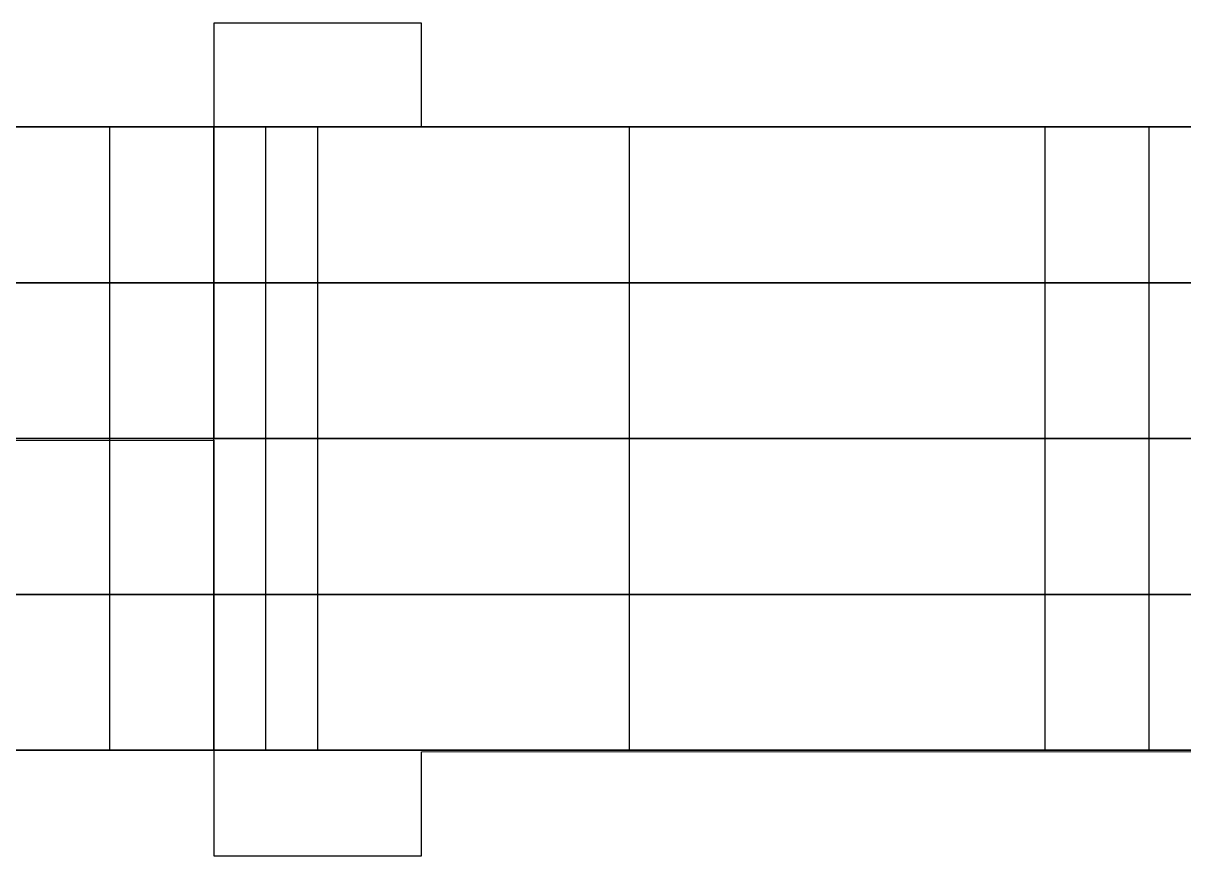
# Model space of a CAD drawing. Extents: x 584 to 852, y -43768 to -40231.
# Drawn here: x 718.5 to 785.5, y -41123.6 to -41075.5 of the extents above; entities that cross this region are included whole.
import ezdxf

# ---------------------------------------------------------------- set-up
doc = ezdxf.new("R2010")
doc.units = 0
doc.layers.add('ENDS', color=40, linetype='CONTINUOUS')

# ---------------------------------------------------------------- blocks, each defined once
blk = doc.blocks.new('SKYLARK200_END-XXS-1')
at = {"layer": 'ENDS'}
for p, q in [((-111, 2692.013, 282), (-123, 2692.013, 282)), ((-123, 2692.013, 282), (-123, 2692.013, 264)), ((-111, 2692.013, 264), (-123, 2692.013, 264)), ((-123, 2692.013, 282), (-123, 2668.013, 282)), ((-123, 2692.013, 264), (-123, 2668.013, 264)), ((-111, 2692.013, 273), (-123, 2692.013, 273)), ((-123, 2692.013, 273), (-123, 2668.013, 273)), ((-117, 2692.013, 282), (-117, 2692.013, 264)), ((-111, 2686.013, 282), (-111, 2692.013, 282)), ((-111, 2692.013, 282), (-111, 2692.013, 264)), ((-111, 2686.013, 264), (-111, 2692.013, 264)), ((-111, 2686.013, 273), (-111, 2692.013, 273)), ((-111, 2689.013, 282), (-111, 2689.013, 264)), ((-250, 2686.028, 141), (-50, 2686.028, 141)), ((-250, 2686.028, 141), (-50, 2686.028, 141)), ((-117, 2686.028, 140), (-183, 2686.028, 140)), ((-117, 2686.028, 140), (-183, 2686.028, 140)), ((-135, 2686.028, 258), (-123, 2686.028, 258)), ((-135, 2686.028, 258), (-123, 2686.028, 258)), ((-134, 2686.028, 140), (-134, 2686.028, 258)), ((-129, 2668.028, 258), (-129, 2686.028, 258)), ((-129, 2668.028, 258), (-129, 2686.028, 258)), ((-123, 2668.028, 128), (-123, 2686.028, 128)), ((-123, 2686.028, -18), (-123, 2686.028, 128)), ((-123, 2668.028, -18), (-123, 2686.028, -18)), ((-123, 2686.028, 128), (-117, 2686.028, 128)), ((-123, 2668.028, 258), (-123, 2686.028, 258)), ((-123, 2668.028, 300), (-123, 2686.028, 300)), ((-123, 2686.028, 258), (-123, 2686.028, 300)), ((-123, 2686.028, 300), (-75, 2686.028, 300)), ((-75, 2686.028, -18), (-123, 2686.028, -18)), ((-123, 2668.028, 55), (-123, 2686.028, 55)), ((-123, 2668.028, 140), (-123, 2686.028, 140)), ((-123, 2668.028, 264), (-123, 2686.028, 264)), ((-123, 2668.028, 128), (-123, 2686.028, 128)), ((-123, 2686.028, -18), (-123, 2686.028, 128)), ((-123, 2668.028, -18), (-123, 2686.028, -18)), ((-123, 2686.028, 128), (-117, 2686.028, 128)), ((-123, 2668.028, 258), (-123, 2686.028, 258)), ((-123, 2668.028, 300), (-123, 2686.028, 300)), ((-123, 2686.028, 258), (-123, 2686.028, 300)), ((-123, 2686.028, 300), (-75, 2686.028, 300)), ((-75, 2686.028, -18), (-123, 2686.028, -18)), ((-123, 2668.028, 55), (-123, 2686.028, 55)), ((-123, 2668.028, 140), (-123, 2686.028, 140)), ((-123, 2668.028, 264), (-123, 2686.028, 264)), ((-120, 2668.028, 128), (-120, 2686.028, 128)), ((-120, 2668.028, 128), (-120, 2686.028, 128)), ((-117, 2668.028, 128), (-117, 2686.028, 128)), ((-117, 2668.028, 140), (-117, 2686.028, 140)), ((-117, 2686.028, 128), (-117, 2686.028, 140)), ((-117, 2668.028, 134), (-117, 2686.028, 134)), ((-117, 2668.028, 128), (-117, 2686.028, 128)), ((-117, 2668.028, 140), (-117, 2686.028, 140)), ((-117, 2686.028, 128), (-117, 2686.028, 140)), ((-117, 2668.028, 134), (-117, 2686.028, 134)), ((-50, 2686, 282), (-111, 2686.013, 282)), ((-111, 2686.013, 282), (-111, 2686.013, 264)), ((-50, 2686, 264), (-111, 2686.013, 264)), ((-50, 2686, 273), (-111, 2686.013, 273)), ((-99, 2668.028, 300), (-99, 2686.028, 300)), ((-99, 2668.028, -18), (-99, 2686.028, -18)), ((-99, 2668.028, 300), (-99, 2686.028, 300)), ((-99, 2668.028, -18), (-99, 2686.028, -18)), ((-80.5, 2686.006, 282), (-80.5, 2686.006, 264)), ((-75, 2668.028, 300), (-75, 2686.028, 300)), ((-75, 2668.028, 276), (-75, 2686.028, 276)), ((-75, 2686.028, 300), (-75, 2686.028, 276)), ((-75, 2686.028, 276), (-63, 2686.028, 276)), ((-75, 2668.028, 6), (-75, 2686.028, 6)), ((-63, 2686.028, 6), (-75, 2686.028, 6)), ((-75, 2668.028, -18), (-75, 2686.028, -18)), ((-75, 2686.028, 6), (-75, 2686.028, -18)), ((-75, 2668.028, 282), (-75, 2686.028, 282)), ((-75, 2668.028, 0), (-75, 2686.028, 0)), ((-75, 2668.028, 300), (-75, 2686.028, 300)), ((-75, 2668.028, 276), (-75, 2686.028, 276)), ((-75, 2686.028, 300), (-75, 2686.028, 276)), ((-75, 2686.028, 276), (-63, 2686.028, 276)), ((-75, 2668.028, 6), (-75, 2686.028, 6)), ((-63, 2686.028, 6), (-75, 2686.028, 6)), ((-75, 2668.028, -18), (-75, 2686.028, -18)), ((-75, 2686.028, 6), (-75, 2686.028, -18)), ((-75, 2668.028, 282), (-75, 2686.028, 282)), ((-75, 2668.028, 0), (-75, 2686.028, 0)), ((-69, 2668.028, 276), (-69, 2686.028, 276)), ((-69, 2668.028, 6), (-69, 2686.028, 6)), ((-69, 2668.028, 276), (-69, 2686.028, 276)), ((-69, 2668.028, 6), (-69, 2686.028, 6)), ((-123, 2680.013, 282), (-123, 2680.013, 264)), ((-117, 2677.028, 140), (-183, 2677.028, 140)), ((-117, 2677.028, 140), (-183, 2677.028, 140)), ((-135, 2677.028, 258), (-123, 2677.028, 258)), ((-135, 2677.028, 258), (-123, 2677.028, 258)), ((-123, 2677.028, -18), (-123, 2677.028, 128)), ((-123, 2677.028, 128), (-117, 2677.028, 128)), ((-123, 2677.028, 258), (-123, 2677.028, 300)), ((-123, 2677.028, 300), (-75, 2677.028, 300)), ((-75, 2677.028, -18), (-123, 2677.028, -18)), ((-123, 2677.028, -18), (-123, 2677.028, 128)), ((-123, 2677.028, 128), (-117, 2677.028, 128)), ((-123, 2677.028, 258), (-123, 2677.028, 300)), ((-123, 2677.028, 300), (-75, 2677.028, 300)), ((-75, 2677.028, -18), (-123, 2677.028, -18)), ((-117, 2677.028, 128), (-117, 2677.028, 140)), ((-117, 2677.028, 128), (-117, 2677.028, 140)), ((-75, 2677.028, 300), (-75, 2677.028, 276)), ((-75, 2677.028, 276), (-63, 2677.028, 276)), ((-63, 2677.028, 6), (-75, 2677.028, 6)), ((-75, 2677.028, 6), (-75, 2677.028, -18)), ((-75, 2677.028, 300), (-75, 2677.028, 276)), ((-75, 2677.028, 276), (-63, 2677.028, 276)), ((-63, 2677.028, 6), (-75, 2677.028, 6)), ((-75, 2677.028, 6), (-75, 2677.028, -18)), ((-250, 2668.028, 141), (-50, 2668.028, 141)), ((-250, 2668.028, 141), (-50, 2668.028, 141)), ((-250, 2668.028, 141), (-50, 2668.028, 141)), ((-117, 2668.028, 140), (-183, 2668.028, 140)), ((-117, 2668.028, 140), (-183, 2668.028, 140)), ((-117, 2668.028, 140), (-183, 2668.028, 140)), ((-123, 2668.013, 282), (-177, 2668.056, 282)), ((-123, 2668.013, 264), (-177, 2668.056, 264)), ((-123, 2668.013, 273), (-177, 2668.056, 273)), ((-135, 2668.028, 258), (-123, 2668.028, 258)), ((-135, 2668.028, 258), (-123, 2668.028, 258)), ((-135, 2668.028, 258), (-123, 2668.028, 258)), ((-134, 2668.028, 140), (-134, 2668.028, 258)), ((-134, 2668.028, 140), (-134, 2668.028, 258)), ((-129, 2650.028, 258), (-129, 2668.028, 258)), ((-123, 2668.028, -18), (-123, 2668.028, 128)), ((-123, 2668.028, 128), (-117, 2668.028, 128)), ((-123, 2668.028, 258), (-123, 2668.028, 300)), ((-123, 2668.028, 300), (-75, 2668.028, 300)), ((-75, 2668.028, -18), (-123, 2668.028, -18)), ((-123, 2650.028, 128), (-123, 2668.028, 128)), ((-123, 2668.028, -18), (-123, 2668.028, 128)), ((-123, 2650.028, -18), (-123, 2668.028, -18)), ((-123, 2668.028, 128), (-117, 2668.028, 128)), ((-123, 2650.028, 258), (-123, 2668.028, 258)), ((-123, 2650.028, 300), (-123, 2668.028, 300)), ((-123, 2668.028, 258), (-123, 2668.028, 300)), ((-123, 2668.028, 300), (-75, 2668.028, 300)), ((-75, 2668.028, -18), (-123, 2668.028, -18)), ((-123, 2650.028, 55), (-123, 2668.028, 55)), ((-123, 2650.028, 140), (-123, 2668.028, 140)), ((-123, 2650.028, 264), (-123, 2668.028, 264)), ((-123, 2668.028, -18), (-123, 2668.028, 128)), ((-123, 2668.028, 128), (-117, 2668.028, 128)), ((-123, 2668.028, 258), (-123, 2668.028, 300)), ((-123, 2668.028, 300), (-75, 2668.028, 300)), ((-75, 2668.028, -18), (-123, 2668.028, -18)), ((-123, 2668.013, 282), (-123, 2668.013, 264)), ((-120, 2650.028, 128), (-120, 2668.028, 128)), ((-117, 2668.028, 128), (-117, 2668.028, 140)), ((-117, 2650.028, 128), (-117, 2668.028, 128)), ((-117, 2650.028, 140), (-117, 2668.028, 140)), ((-117, 2668.028, 128), (-117, 2668.028, 140)), ((-117, 2650.028, 134), (-117, 2668.028, 134)), ((-117, 2668.028, 128), (-117, 2668.028, 140)), ((-99, 2650.028, 300), (-99, 2668.028, 300)), ((-99, 2650.028, -18), (-99, 2668.028, -18)), ((-75, 2668.028, 300), (-75, 2668.028, 276)), ((-75, 2668.028, 276), (-63, 2668.028, 276)), ((-63, 2668.028, 6), (-75, 2668.028, 6)), ((-75, 2668.028, 6), (-75, 2668.028, -18)), ((-75, 2650.028, 300), (-75, 2668.028, 300)), ((-75, 2650.028, 276), (-75, 2668.028, 276)), ((-75, 2668.028, 300), (-75, 2668.028, 276)), ((-75, 2668.028, 276), (-63, 2668.028, 276)), ((-75, 2650.028, 6), (-75, 2668.028, 6)), ((-63, 2668.028, 6), (-75, 2668.028, 6)), ((-75, 2650.028, -18), (-75, 2668.028, -18)), ((-75, 2668.028, 6), (-75, 2668.028, -18)), ((-75, 2650.028, 282), (-75, 2668.028, 282)), ((-75, 2650.028, 0), (-75, 2668.028, 0)), ((-75, 2668.028, 300), (-75, 2668.028, 276)), ((-75, 2668.028, 276), (-63, 2668.028, 276)), ((-63, 2668.028, 6), (-75, 2668.028, 6)), ((-75, 2668.028, 6), (-75, 2668.028, -18)), ((-69, 2650.028, 276), (-69, 2668.028, 276)), ((-69, 2650.028, 6), (-69, 2668.028, 6)), ((-177, 2667.887, 282), (-123, 2667.93, 282)), ((-177, 2667.887, 264), (-123, 2667.93, 264)), ((-177, 2667.887, 273), (-123, 2667.93, 273)), ((-123, 2667.93, 282), (-123, 2667.93, 264)), ((-123, 2667.93, 282), (-123, 2643.93, 282)), ((-123, 2667.93, 264), (-123, 2643.93, 264)), ((-123, 2667.93, 273), (-123, 2643.93, 273)), ((-117, 2659.028, 140), (-183, 2659.028, 140)), ((-135, 2659.028, 258), (-123, 2659.028, 258)), ((-123, 2659.028, -18), (-123, 2659.028, 128)), ((-123, 2659.028, 128), (-117, 2659.028, 128)), ((-123, 2659.028, 258), (-123, 2659.028, 300)), ((-123, 2659.028, 300), (-75, 2659.028, 300)), ((-75, 2659.028, -18), (-123, 2659.028, -18)), ((-117, 2659.028, 128), (-117, 2659.028, 140)), ((-75, 2659.028, 300), (-75, 2659.028, 276)), ((-75, 2659.028, 276), (-63, 2659.028, 276)), ((-63, 2659.028, 6), (-75, 2659.028, 6)), ((-75, 2659.028, 6), (-75, 2659.028, -18)), ((-123, 2655.93, 282), (-123, 2655.93, 264)), ((-250, 2650.028, 141), (-50, 2650.028, 141)), ((-117, 2650.028, 140), (-183, 2650.028, 140)), ((-135, 2650.028, 258), (-123, 2650.028, 258)), ((-134, 2650.028, 140), (-134, 2650.028, 258)), ((-123, 2650.028, -18), (-123, 2650.028, 128)), ((-123, 2650.028, 128), (-117, 2650.028, 128)), ((-123, 2650.028, 258), (-123, 2650.028, 300)), ((-123, 2650.028, 300), (-75, 2650.028, 300)), ((-75, 2650.028, -18), (-123, 2650.028, -18)), ((-117, 2650.028, 128), (-117, 2650.028, 140)), ((-111, 2649.93, 282), (-50, 2649.959, 282)), ((-111, 2649.93, 264), (-50, 2649.959, 264)), ((-111, 2649.93, 273), (-50, 2649.959, 273)), ((-111, 2643.93, 282), (-111, 2649.93, 282)), ((-111, 2649.93, 282), (-111, 2649.93, 264)), ((-111, 2643.93, 264), (-111, 2649.93, 264)), ((-111, 2643.93, 273), (-111, 2649.93, 273)), ((-80.5, 2649.945, 282), (-80.5, 2649.945, 264)), ((-75, 2650.028, 300), (-75, 2650.028, 276)), ((-75, 2650.028, 276), (-63, 2650.028, 276)), ((-63, 2650.028, 6), (-75, 2650.028, 6)), ((-75, 2650.028, 6), (-75, 2650.028, -18)), ((-111, 2646.93, 282), (-111, 2646.93, 264)), ((-123, 2643.93, 282), (-123, 2643.93, 264)), ((-123, 2643.93, 282), (-111, 2643.93, 282)), ((-123, 2643.93, 264), (-111, 2643.93, 264)), ((-123, 2643.93, 273), (-111, 2643.93, 273)), ((-117, 2643.93, 282), (-117, 2643.93, 264)), ((-111, 2643.93, 282), (-111, 2643.93, 264))]:
    blk.add_line(p, q, dxfattribs=at)

msp = doc.modelspace()

# ---------------------------------------------------------------- block references
at = {"layer": 'ENDS'}
msp.add_blockref('SKYLARK200_END-XXS-1', (852.495, -43767.531, 18), dxfattribs=at)

doc.saveas('drawing.dxf')
